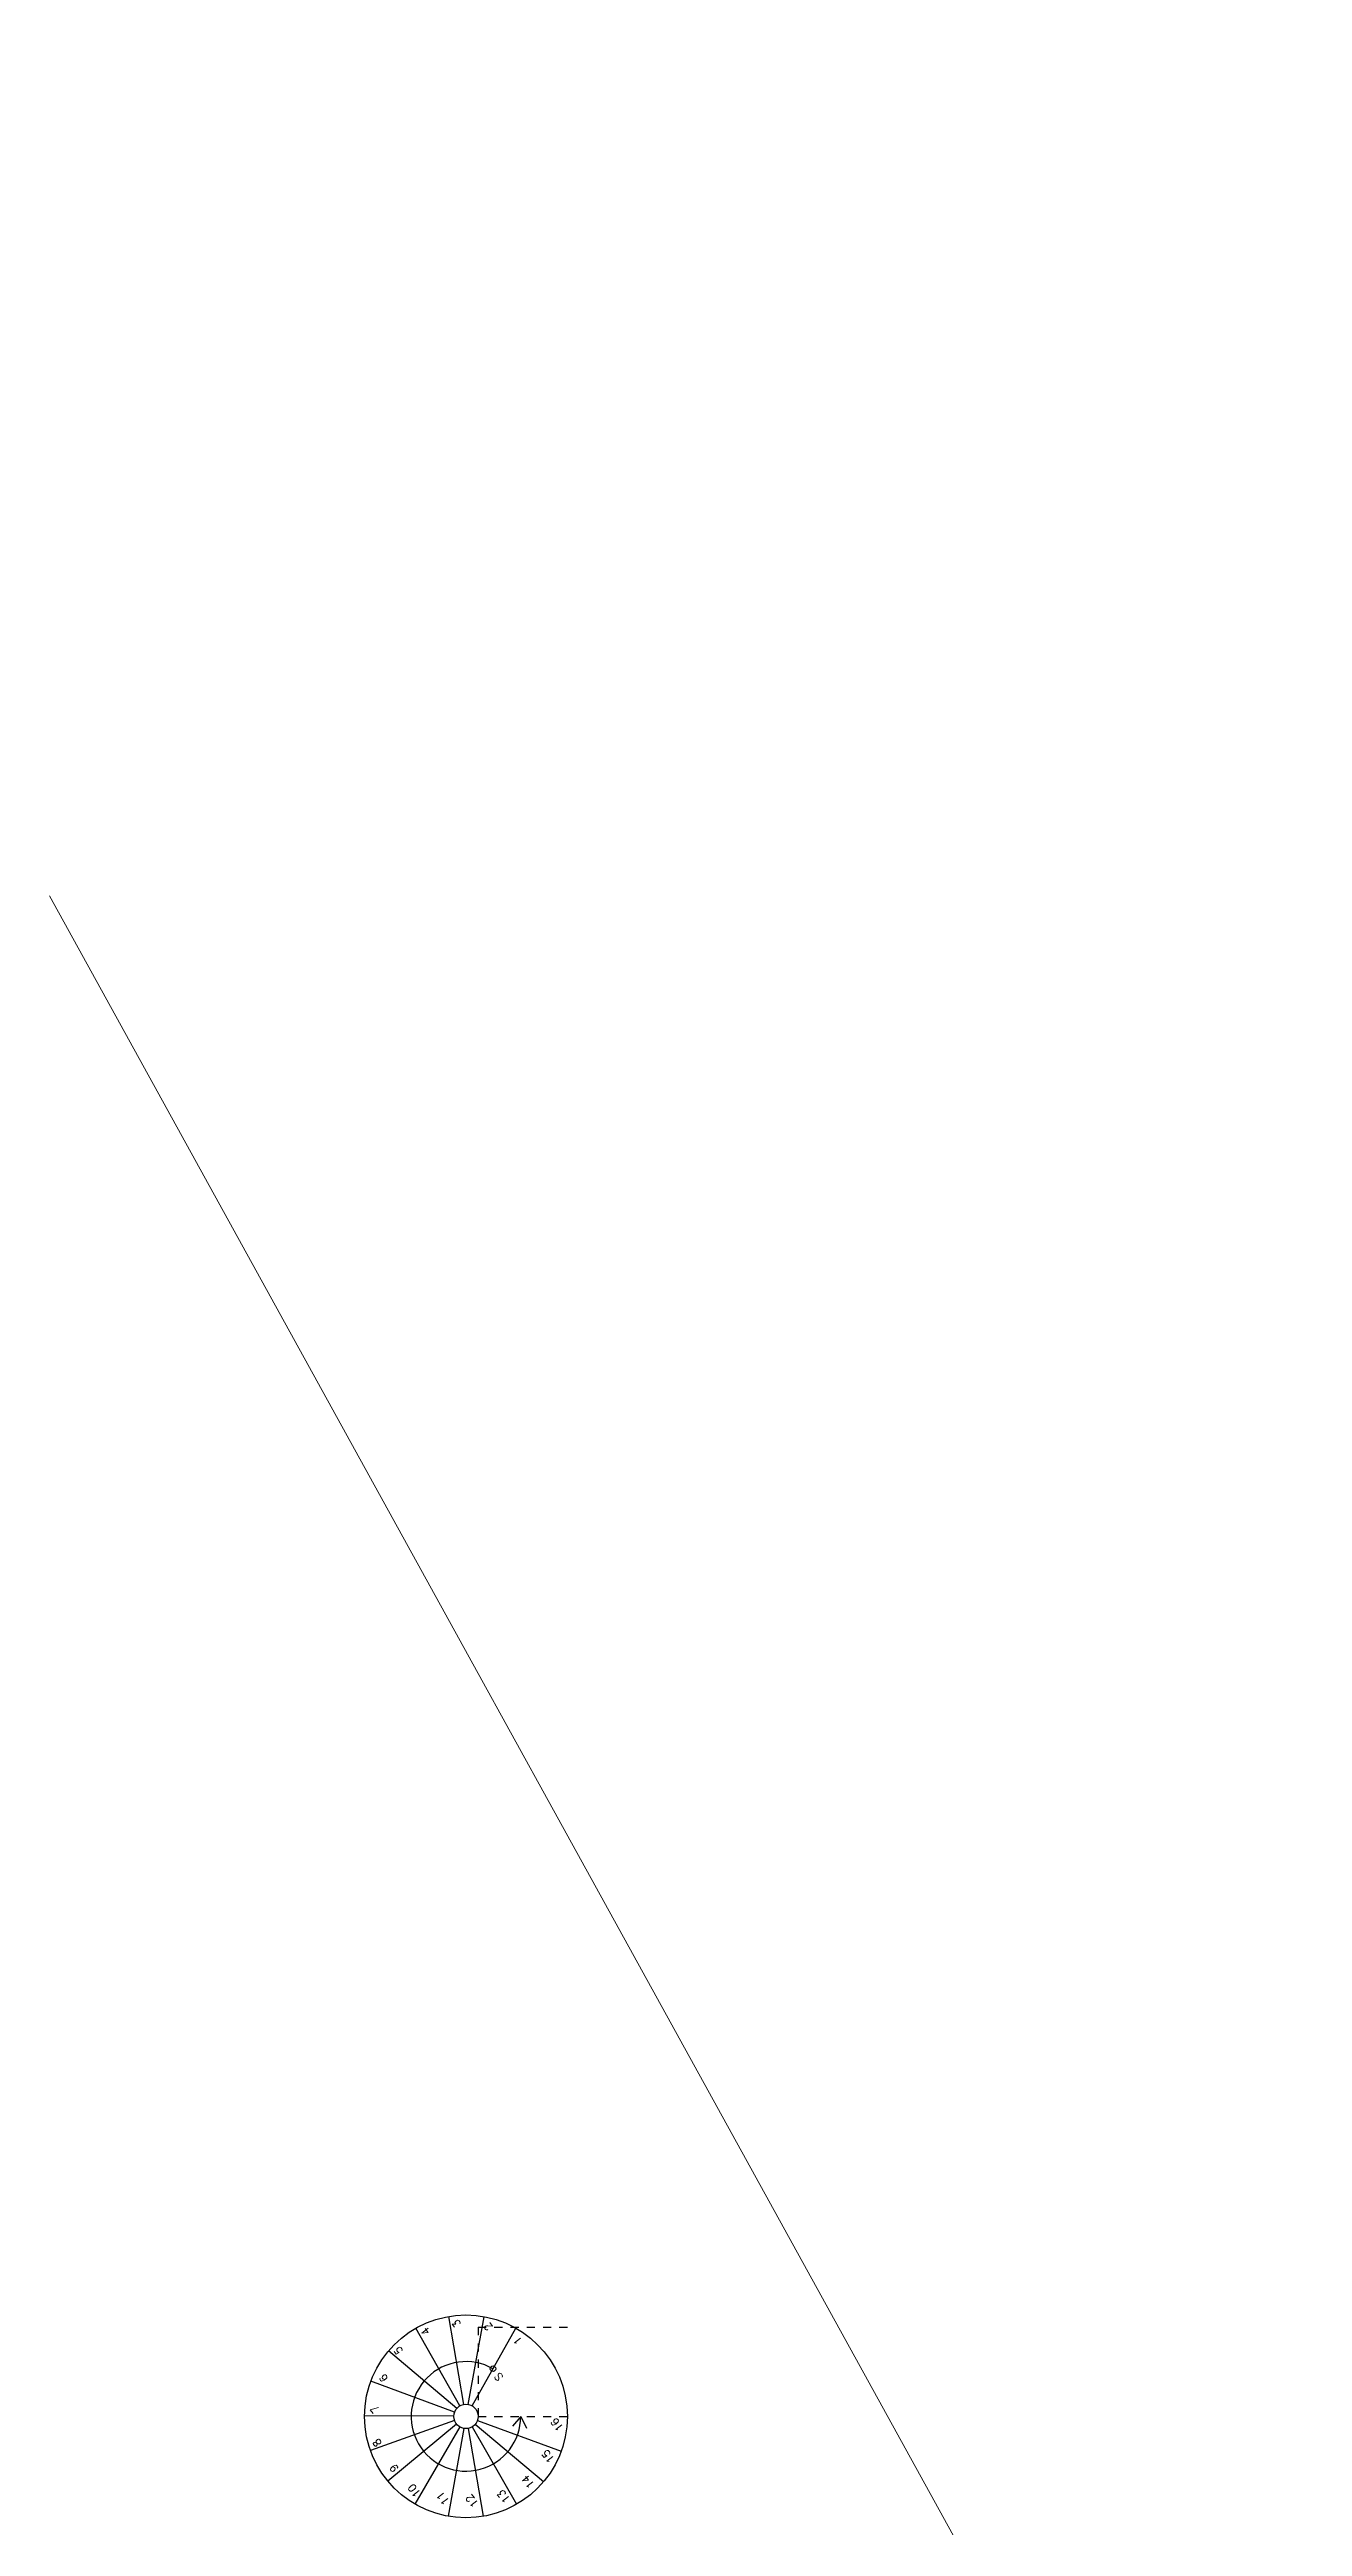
# Model space of a CAD drawing. Header units: metres. Extents: x -598 to 357, y -242 to 574.
# Drawn here: x -322.99 to -307.55, y 315.99 to 346.52 of the extents above; entities that cross this region are included whole.
import ezdxf

# ---------------------------------------------------------------- set-up
doc = ezdxf.new("R2010")
doc.units = ezdxf.units.M
doc.linetypes.add('xref_Nivel PB$0$DASHED2', pattern=[0.375, 0.25, -0.125])
for name, color, linetype in [('GRADAS', 1, 'Continuous'), ('Texto Gradas', 1, 'Continuous'), ('xref_Nivel PB$0$D-dintel mamposteria', 1, 'Continuous'), ('xref_Nivel TIPICO$0$X-XREF', 7, 'Continuous')]:
    doc.layers.add(name, color=color, linetype=linetype)
doc.layers.add('Muro Mamspoteria', color=5, linetype='Continuous', lineweight=9)
doc.styles.add('Romans', font='romans.shx')

# ---------------------------------------------------------------- blocks, each defined once
blk = doc.blocks.new('ZXREF_GRADAS_Nx')
at = {"true_color": 0x139b48, "transparency": 33554536}
h = blk.add_hatch(color=114, dxfattribs=at)
h.dxf.hatch_style = 1
h.paths.add_polyline_path([(72.497, -217.772), (71.457, -217.772)])
edge = h.paths.add_edge_path()
edge.add_line((71.457, -219.272), (71.457, -217.772))
edge.add_line((71.457, -219.272), (71.457, -217.772))
edge = h.paths.add_edge_path()
edge.add_line((74.037, -219.272), (71.457, -219.272))
edge.add_line((74.037, -219.272), (71.457, -219.272))
edge = h.paths.add_edge_path()
edge.add_line((74.037, -220.515), (74.037, -219.272))
edge.add_line((74.037, -220.515), (74.037, -219.272))
edge = h.paths.add_edge_path()
edge.add_line((78.817, -220.515), (74.037, -220.515))
edge.add_line((78.817, -220.515), (74.037, -220.515))
edge = h.paths.add_edge_path()
edge.add_line((78.817, -216.772), (78.817, -220.515))
edge.add_line((78.817, -216.772), (78.817, -220.515))
edge = h.paths.add_edge_path()
edge.add_line((77.817, -216.772), (78.817, -216.772))
edge.add_line((77.817, -216.772), (78.817, -216.772))
edge = h.paths.add_edge_path()
edge.add_line((77.817, -213.95), (77.817, -216.772))
edge.add_line((77.817, -213.95), (77.817, -216.772))
edge = h.paths.add_edge_path()
edge.add_line((78.817, -213.95), (77.817, -213.95))
edge.add_line((78.817, -213.95), (77.817, -213.95))
edge = h.paths.add_edge_path()
edge.add_line((78.817, -208.532), (78.817, -213.95))
edge.add_line((78.817, -208.532), (78.817, -213.95))
edge = h.paths.add_edge_path()
edge.add_line((77.817, -208.532), (78.817, -208.532))
edge.add_line((77.817, -208.532), (78.817, -208.532))
edge = h.paths.add_edge_path()
edge.add_line((77.817, -207.672), (77.817, -208.532))
edge.add_line((77.817, -207.672), (77.817, -208.532))
edge = h.paths.add_edge_path()
edge.add_line((70.317, -207.672), (77.817, -207.672))
edge.add_line((70.317, -207.672), (77.817, -207.672))
edge = h.paths.add_edge_path()
edge.add_line((70.317, -212.198), (70.317, -207.672))
edge.add_line((70.317, -212.198), (70.317, -207.672))
edge = h.paths.add_edge_path()
edge.add_line((72.497, -212.198), (70.317, -212.198))
edge.add_line((72.497, -212.198), (70.317, -212.198))
edge = h.paths.add_edge_path()
edge.add_line((72.497, -217.771), (72.497, -212.198))
edge.add_line((72.497, -217.771), (72.497, -212.198))

msp = doc.modelspace()

# ---------------------------------------------------------------- linework, layer by layer
at = {"layer": 'GRADAS', "linetype": 'Continuous', "lineweight": -2}
for p, q in [((-317.932, 317.48), (-318.476, 318.436)), ((-317.883, 317.497), (-318.067, 318.582)), ((-317.831, 317.497), (-317.632, 318.578)), ((-317.782, 317.478), (-317.243, 318.437)), ((-317.972, 317.446), (-318.811, 318.158)), ((-317.999, 317.401), (-319.03, 317.783)), ((-318.008, 317.35), (-319.108, 317.355)), ((-317.999, 317.298), (-319.035, 316.927)), ((-317.973, 317.253), (-318.819, 316.549)), ((-317.933, 317.219), (-318.487, 316.269)), ((-317.885, 317.201), (-318.078, 316.119)), ((-317.832, 317.201), (-317.644, 316.118)), ((-317.783, 317.219), (-317.235, 316.266)), ((-317.743, 317.253), (-316.901, 316.545)), ((-317.717, 317.298), (-316.684, 316.921)), ((-317.183, 317.349), (-317.286, 317.227)), ((-317.183, 317.349), (-317.11, 317.206))]:
    msp.add_line(p, q, dxfattribs=at)
for centre, radius in [((-317.858, 317.349), 1.25), ((-317.524, 317.937), 0.0342), ((-317.858, 317.349), 0.15)]:
    msp.add_circle(centre, radius, dxfattribs=at)
msp.add_arc((-317.858, 317.349), 0.675, 60.3861, 0, dxfattribs=at)
at = {"layer": 'Muro Mamspoteria'}
msp.add_line((-322.991, 336.088), (-282.277, 262.264), dxfattribs=at)
at = {"layer": 'xref_Nivel PB$0$D-dintel mamposteria', "linetype": 'xref_Nivel PB$0$DASHED2', "ltscale": 0.4}
for p, q in [((-317.708, 318.449), (-316.608, 318.449)), ((-317.708, 317.349), (-316.608, 317.349))]:
    msp.add_line(p, q, dxfattribs=at)
msp.add_lwpolyline([(-317.708, 318.449), (-317.708, 317.349)], dxfattribs=at)

# ---------------------------------------------------------------- block references
at = {"layer": 'xref_Nivel TIPICO$0$X-XREF', "rotation": 180}
msp.add_blockref('ZXREF_GRADAS_Nx', (-234.062, 126.003), dxfattribs=at)

# ---------------------------------------------------------------- texts
at = {"layer": 'Texto Gradas', "char_height": 0.0956, "attachment_point": 3, "rotation": 127.5134, "style": 'Romans'}
for s, width, insert in [('4', 0.125, (-318.418, 318.399)), ('3', 0.125, (-318.038, 318.497)), ('2', 0.125, (-317.647, 318.458)), ('5', 0.125, (-318.754, 318.164)), ('1', 0.40959, (-317.283, 318.286)), ('6', 0.125, (-318.937, 317.824)), ('S', 0.125, (-317.517, 317.84)), ('7', 0.125, (-319.046, 317.441)), ('16', 0.125, (-316.823, 317.282)), ('8', 0.125, (-319.016, 317.028)), ('15', 0.125, (-316.933, 316.892)), ('9', 0.125, (-318.809, 316.715)), ('14', 0.125, (-317.18, 316.578)), ('10', 0.125, (-318.583, 316.47)), ('11', 0.125, (-318.231, 316.373)), ('12', 0.125, (-317.871, 316.344)), ('13', 0.125, (-317.481, 316.397))]:
    msp.add_mtext_dynamic_manual_height_columns(s, width=width, gutter_width=12.5, heights=[0], dxfattribs=dict(at, insert=insert))

doc.saveas('drawing.dxf')
